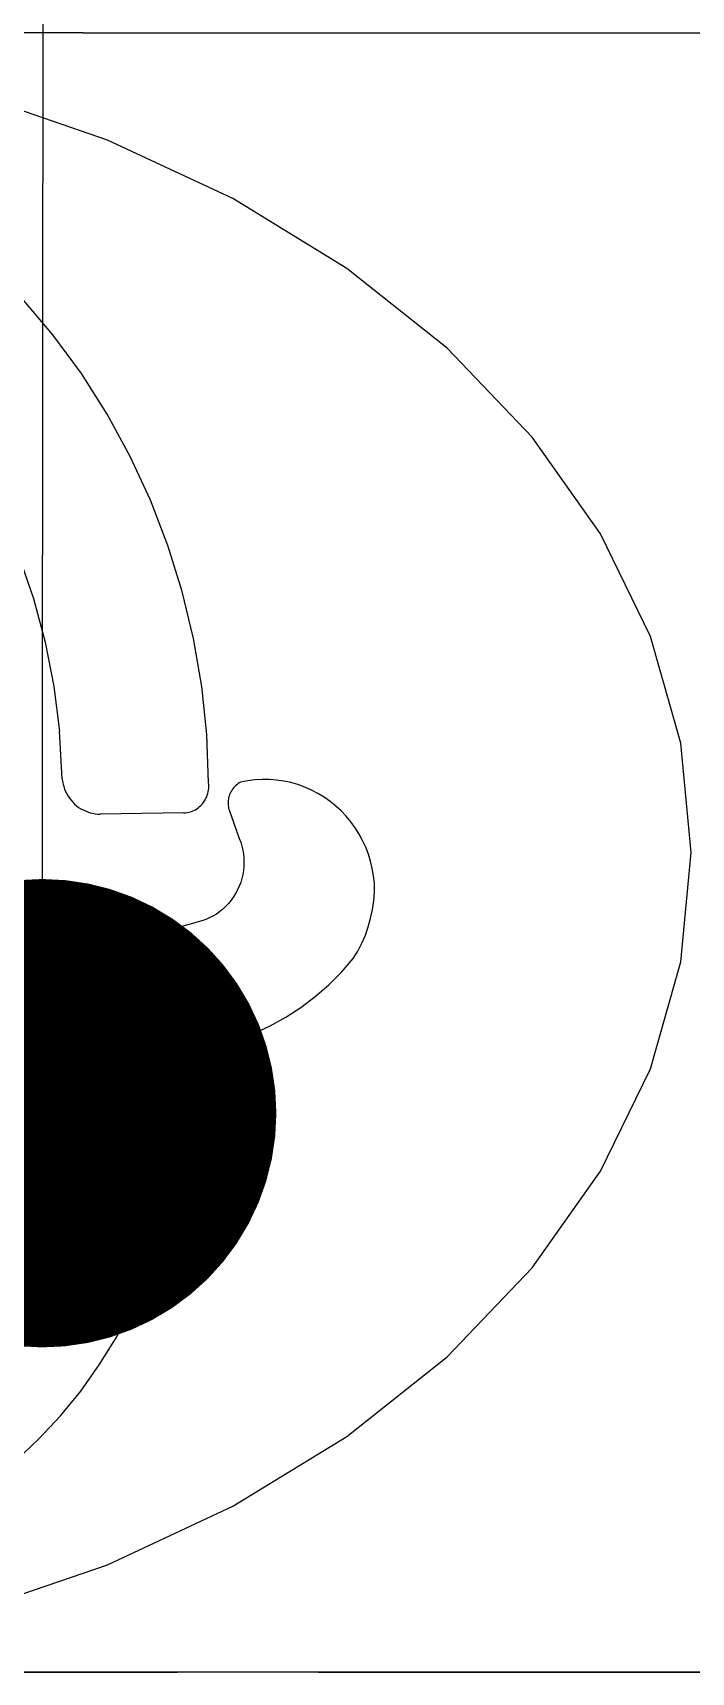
# Model space of a CAD drawing. Extents: x 396092 to 455492, y 17293 to 132793.
# Drawn here: x 419025.4 to 419081.6, y 46245.8 to 46385.8 of the extents above; entities that cross this region are included whole.
import ezdxf

# ---------------------------------------------------------------- set-up
doc = ezdxf.new("R2010")
doc.units = 0
doc.header["$LTSCALE"] = 1000
doc.header["$MEASUREMENT"] = 0
doc.layers.add('DIM_LEAD', color=3, linetype='Continuous')
doc.layers.add('MU', color=34, linetype='Continuous')

msp = doc.modelspace()

# ---------------------------------------------------------------- linework, layer by layer
at = {"layer": 'DIM_LEAD'}
msp.add_line((419026.2, 46293.5), (419026.81, 47011.57), dxfattribs=at)
at = {"layer": 'DIM_LEAD', "const_width": 20}
msp.add_lwpolyline([(419026.19, 46283.5, 1), (419026.21, 46303.5, 1)], format="xyb", close=True, dxfattribs=at)
at = {"layer": 'MU', "color": 37}
for p, q in [((419029.69, 46385.76), (419009.91, 46385.76)), ((419029.69, 46385.76), (419082.91, 46385.76)), ((419031.76, 46376.59), (419020.23, 46380.56)), ((419042.48, 46371.6), (419031.76, 46376.59)), ((419052.21, 46365.64), (419042.48, 46371.6)), ((419060.79, 46358.82), (419052.21, 46365.64)), ((419027.11, 46359.97), (419024.46, 46363.1)), ((419029.54, 46356.66), (419027.11, 46359.97)), ((419068.06, 46351.23), (419060.79, 46358.82)), ((419031.75, 46353.19), (419029.54, 46356.66)), ((419033.72, 46349.58), (419031.75, 46353.19)), ((419073.88, 46342.99), (419068.06, 46351.23)), ((419035.45, 46345.84), (419033.72, 46349.58)), ((419036.94, 46341.99), (419035.45, 46345.84)), ((419078.15, 46334.22), (419073.88, 46342.99)), ((419038.16, 46338.05), (419036.94, 46341.99)), ((419024.21, 46341.08), (419025.46, 46337.44)), ((419025.46, 46337.44), (419026.45, 46333.73)), ((419039.13, 46334.03), (419038.16, 46338.05)), ((419026.45, 46333.73), (419027.2, 46329.94)), ((419039.82, 46329.95), (419039.13, 46334.03)), ((419080.76, 46325.09), (419078.15, 46334.22)), ((419027.2, 46329.94), (419027.68, 46326.12)), ((419040.25, 46325.84), (419039.82, 46329.95)), ((419027.91, 46322.05), (419027.68, 46326.12)), ((419040.41, 46321.7), (419040.25, 46325.84)), ((419081.63, 46315.76), (419080.76, 46325.09)), ((419027.91, 46322.05), (419027.94, 46321.83)), ((419027.94, 46321.83), (419027.98, 46321.61)), ((419043.75, 46321.89), (419043.14, 46321.77)), ((419044.36, 46321.96), (419043.75, 46321.89)), ((419044.98, 46322), (419044.36, 46321.96)), ((419045.6, 46321.99), (419044.98, 46322)), ((419046.22, 46321.95), (419045.6, 46321.99)), ((419046.83, 46321.86), (419046.22, 46321.95)), ((419047.44, 46321.73), (419046.83, 46321.86)), ((419027.98, 46321.61), (419028.03, 46321.39)), ((419028.03, 46321.39), (419028.11, 46321.18)), ((419028.11, 46321.18), (419028.19, 46320.97)), ((419028.19, 46320.97), (419028.29, 46320.77)), ((419028.29, 46320.77), (419028.4, 46320.58)), ((419028.4, 46320.58), (419028.52, 46320.4)), ((419040.18, 46320.39), (419040.25, 46320.52)), ((419040.25, 46320.52), (419040.3, 46320.66)), ((419040.3, 46320.66), (419040.34, 46320.81)), ((419040.34, 46320.81), (419040.38, 46320.96)), ((419040.38, 46320.96), (419040.4, 46321.1)), ((419040.4, 46321.1), (419040.42, 46321.25)), ((419040.42, 46321.55), (419040.41, 46321.7)), ((419040.43, 46321.4), (419040.42, 46321.55)), ((419040.42, 46321.25), (419040.43, 46321.4)), ((419042.12, 46320.45), (419042.1, 46320.32)), ((419042.16, 46320.58), (419042.12, 46320.45)), ((419042.2, 46320.71), (419042.16, 46320.58)), ((419042.25, 46320.83), (419042.2, 46320.71)), ((419042.31, 46320.95), (419042.25, 46320.83)), ((419042.38, 46321.06), (419042.31, 46320.95)), ((419042.45, 46321.17), (419042.38, 46321.06)), ((419042.53, 46321.28), (419042.45, 46321.17)), ((419042.62, 46321.37), (419042.53, 46321.28)), ((419042.71, 46321.47), (419042.62, 46321.37)), ((419042.81, 46321.55), (419042.71, 46321.47)), ((419042.91, 46321.63), (419042.81, 46321.55)), ((419043.02, 46321.7), (419042.91, 46321.63)), ((419043.14, 46321.77), (419043.02, 46321.7)), ((419048.03, 46321.56), (419047.44, 46321.73)), ((419048.62, 46321.35), (419048.03, 46321.56)), ((419049.19, 46321.1), (419048.62, 46321.35)), ((419049.74, 46320.81), (419049.19, 46321.1)), ((419050.27, 46320.49), (419049.74, 46320.81)), ((419050.78, 46320.13), (419050.27, 46320.49)), ((419028.52, 46320.4), (419028.66, 46320.22)), ((419028.66, 46320.22), (419028.8, 46320.06)), ((419028.8, 46320.06), (419028.96, 46319.9)), ((419028.96, 46319.9), (419029.13, 46319.76)), ((419029.13, 46319.76), (419029.3, 46319.62)), ((419029.3, 46319.62), (419029.49, 46319.5)), ((419029.49, 46319.5), (419029.68, 46319.4)), ((419029.68, 46319.4), (419029.88, 46319.31)), ((419029.88, 46319.31), (419030.08, 46319.23)), ((419030.08, 46319.23), (419030.29, 46319.16)), ((419030.29, 46319.16), (419030.5, 46319.11)), ((419030.5, 46319.11), (419030.72, 46319.07)), ((419030.72, 46319.07), (419030.94, 46319.05)), ((419030.94, 46319.05), (419031.16, 46319.05)), ((419038.29, 46319.14), (419031.16, 46319.05)), ((419038.29, 46319.14), (419038.44, 46319.15)), ((419038.44, 46319.15), (419038.58, 46319.17)), ((419038.58, 46319.17), (419038.73, 46319.2)), ((419038.73, 46319.2), (419038.87, 46319.24)), ((419038.87, 46319.24), (419039.01, 46319.3)), ((419039.01, 46319.3), (419039.14, 46319.36)), ((419039.14, 46319.36), (419039.28, 46319.42)), ((419039.28, 46319.42), (419039.4, 46319.5)), ((419039.4, 46319.5), (419039.52, 46319.59)), ((419039.52, 46319.59), (419039.64, 46319.68)), ((419039.64, 46319.68), (419039.75, 46319.78)), ((419039.75, 46319.78), (419039.85, 46319.89)), ((419039.85, 46319.89), (419039.95, 46320.01)), ((419039.95, 46320.01), (419040.03, 46320.13)), ((419040.03, 46320.13), (419040.11, 46320.26)), ((419040.11, 46320.26), (419040.18, 46320.39)), ((419042.08, 46320.19), (419042.07, 46320.06)), ((419042.07, 46320.06), (419042.07, 46319.93)), ((419042.07, 46319.93), (419042.08, 46319.79)), ((419042.1, 46320.32), (419042.08, 46320.19)), ((419042.08, 46319.79), (419042.1, 46319.66)), ((419042.1, 46319.66), (419042.12, 46319.53)), ((419042.12, 46319.53), (419042.16, 46319.4)), ((419042.16, 46319.4), (419043.02, 46316.97)), ((419051.27, 46319.73), (419050.78, 46320.13)), ((419051.73, 46319.31), (419051.27, 46319.73)), ((419051.73, 46319.31), (419052.16, 46318.86)), ((419052.56, 46318.37), (419052.16, 46318.86)), ((419052.93, 46317.87), (419052.56, 46318.37)), ((419053.27, 46317.33), (419052.93, 46317.87)), ((419043.02, 46316.97), (419043.15, 46316.64)), ((419043.15, 46316.64), (419043.25, 46316.31)), ((419043.25, 46316.31), (419043.33, 46315.97)), ((419053.57, 46316.78), (419053.27, 46317.33)), ((419053.83, 46316.21), (419053.57, 46316.78)), ((419054.06, 46315.62), (419053.83, 46316.21)), ((419043.33, 46315.97), (419043.38, 46315.63)), ((419043.38, 46315.63), (419043.42, 46315.28)), ((419043.42, 46315.28), (419043.43, 46314.93)), ((419043.43, 46314.93), (419043.42, 46314.58)), ((419054.25, 46315.02), (419054.06, 46315.62)), ((419054.39, 46314.4), (419054.25, 46315.02)), ((419080.76, 46306.44), (419081.63, 46315.76)), ((419043.25, 46313.55), (419043.15, 46313.21)), ((419043.33, 46313.89), (419043.25, 46313.55)), ((419043.38, 46314.23), (419043.33, 46313.89)), ((419043.42, 46314.58), (419043.38, 46314.23)), ((419054.5, 46313.78), (419054.39, 46314.4)), ((419054.57, 46313.15), (419054.5, 46313.78)), ((419042.72, 46312.26), (419042.53, 46311.97)), ((419042.88, 46312.57), (419042.72, 46312.26)), ((419043.03, 46312.89), (419042.88, 46312.57)), ((419043.15, 46313.21), (419043.03, 46312.89)), ((419054.51, 46311.64), (419054.57, 46312.39)), ((419054.57, 46312.39), (419054.57, 46313.15)), ((419041.35, 46310.71), (419041.07, 46310.51)), ((419041.62, 46310.93), (419041.35, 46310.71)), ((419041.87, 46311.17), (419041.62, 46310.93)), ((419042.11, 46311.42), (419041.87, 46311.17)), ((419042.33, 46311.69), (419042.11, 46311.42)), ((419042.53, 46311.97), (419042.33, 46311.69)), ((419054.25, 46310.15), (419054.41, 46310.89)), ((419054.41, 46310.89), (419054.51, 46311.64)), ((419039.84, 46309.92), (419029.55, 46307.01)), ((419040.16, 46310.04), (419039.84, 46309.92)), ((419040.47, 46310.18), (419040.16, 46310.04)), ((419040.78, 46310.34), (419040.47, 46310.18)), ((419041.07, 46310.51), (419040.78, 46310.34)), ((419053.8, 46308.71), (419054.05, 46309.42)), ((419054.05, 46309.42), (419054.25, 46310.15)), ((419053.16, 46307.35), (419053.5, 46308.02)), ((419053.5, 46308.02), (419053.8, 46308.71)), ((419019.09, 46304.84), (419029.55, 46307.01)), ((419051.76, 46305.55), (419052.77, 46306.7)), ((419052.77, 46306.7), (419053.16, 46307.35)), ((419078.15, 46297.3), (419080.76, 46306.44)), ((419050.67, 46304.46), (419051.76, 46305.55)), ((419049.51, 46303.46), (419050.67, 46304.46)), ((419047, 46301.7), (419048.28, 46302.54)), ((419048.28, 46302.54), (419049.51, 46303.46)), ((419044.27, 46300.32), (419045.66, 46300.96)), ((419045.66, 46300.96), (419047, 46301.7)), ((419032.49, 46296.63), (419042.85, 46299.78)), ((419042.85, 46299.78), (419044.27, 46300.32)), ((419021.93, 46294.26), (419032.49, 46296.63)), ((419073.88, 46288.54), (419078.15, 46297.3)), ((419033.14, 46294.06), (419030.65, 46293.41)), ((419035.57, 46294.93), (419033.14, 46294.06)), ((419035.71, 46294.94), (419035.57, 46294.93)), ((419035.86, 46294.94), (419035.71, 46294.94)), ((419036, 46294.92), (419035.86, 46294.94)), ((419036.15, 46294.9), (419036, 46294.92)), ((419036.29, 46294.87), (419036.15, 46294.9)), ((419036.43, 46294.83), (419036.29, 46294.87)), ((419036.57, 46294.77), (419036.43, 46294.83)), ((419036.7, 46294.71), (419036.57, 46294.77)), ((419036.83, 46294.64), (419036.7, 46294.71)), ((419036.96, 46294.57), (419036.83, 46294.64)), ((419037.08, 46294.48), (419036.96, 46294.57)), ((419037.19, 46294.39), (419037.08, 46294.48)), ((419037.3, 46294.29), (419037.19, 46294.39)), ((419037.4, 46294.18), (419037.3, 46294.29)), ((419037.5, 46294.06), (419037.4, 46294.18)), ((419037.58, 46293.94), (419037.5, 46294.06)), ((419037.66, 46293.82), (419037.58, 46293.94)), ((419037.73, 46293.68), (419037.66, 46293.82)), ((419027.08, 46292.46), (419027, 46292.37)), ((419027.16, 46292.54), (419027.08, 46292.46)), ((419027.26, 46292.62), (419027.16, 46292.54)), ((419027.35, 46292.69), (419027.26, 46292.62)), ((419027.45, 46292.75), (419027.35, 46292.69)), ((419027.56, 46292.81), (419027.45, 46292.75)), ((419027.66, 46292.85), (419027.56, 46292.81)), ((419027.77, 46292.9), (419027.66, 46292.85)), ((419027.89, 46292.93), (419027.77, 46292.9)), ((419028, 46292.96), (419027.89, 46292.93)), ((419028.12, 46292.98), (419028, 46292.96)), ((419030.65, 46293.41), (419028.12, 46292.98)), ((419037.7, 46289.79), (419037.96, 46292.53)), ((419037.79, 46293.55), (419037.73, 46293.68)), ((419037.84, 46293.41), (419037.79, 46293.55)), ((419037.89, 46293.27), (419037.84, 46293.41)), ((419037.92, 46293.12), (419037.89, 46293.27)), ((419037.95, 46292.97), (419037.92, 46293.12)), ((419037.96, 46292.82), (419037.95, 46292.97)), ((419037.97, 46292.68), (419037.96, 46292.82)), ((419037.96, 46292.53), (419037.97, 46292.68)), ((419026.56, 46291.15), (419026.2, 46288.63)), ((419026.57, 46291.39), (419026.56, 46291.27)), ((419026.56, 46291.27), (419026.56, 46291.15)), ((419026.59, 46291.51), (419026.57, 46291.39)), ((419026.62, 46291.63), (419026.59, 46291.51)), ((419026.65, 46291.74), (419026.62, 46291.63)), ((419026.69, 46291.86), (419026.65, 46291.74)), ((419026.74, 46291.97), (419026.69, 46291.86)), ((419026.79, 46292.07), (419026.74, 46291.97)), ((419026.86, 46292.18), (419026.79, 46292.07)), ((419026.92, 46292.27), (419026.86, 46292.18)), ((419027, 46292.37), (419026.92, 46292.27)), ((419037.26, 46287.09), (419037.7, 46289.79)), ((419026.2, 46288.63), (419025.68, 46286.14)), ((419068.06, 46280.29), (419073.88, 46288.54)), ((419036.64, 46284.42), (419037.26, 46287.09)), ((419025.68, 46286.14), (419024.99, 46283.68)), ((419035.85, 46281.79), (419036.64, 46284.42)), ((419034.9, 46279.23), (419035.85, 46281.79)), ((419060.79, 46272.7), (419068.06, 46280.29)), ((419033.78, 46276.73), (419034.9, 46279.23)), ((419032.5, 46274.32), (419033.78, 46276.73)), ((419031.07, 46272), (419032.5, 46274.32)), ((419029.49, 46269.77), (419031.07, 46272)), ((419052.21, 46265.88), (419060.79, 46272.7)), ((419027.77, 46267.66), (419029.49, 46269.77)), ((419025.92, 46265.68), (419027.77, 46267.66)), ((419042.48, 46259.93), (419052.21, 46265.88)), ((419023.94, 46263.82), (419025.92, 46265.68)), ((419031.76, 46254.93), (419042.48, 46259.93)), ((419020.23, 46250.97), (419031.76, 46254.93)), ((419049.81, 46245.76), (418950.69, 46245.76)), ((419009.91, 46245.76), (419037.72, 46245.76)), ((419090.94, 46245.76), (419029.69, 46245.76)), ((419049.81, 46245.76), (419169.69, 46245.76))]:
    msp.add_line(p, q, dxfattribs=at)

doc.saveas('drawing.dxf')
